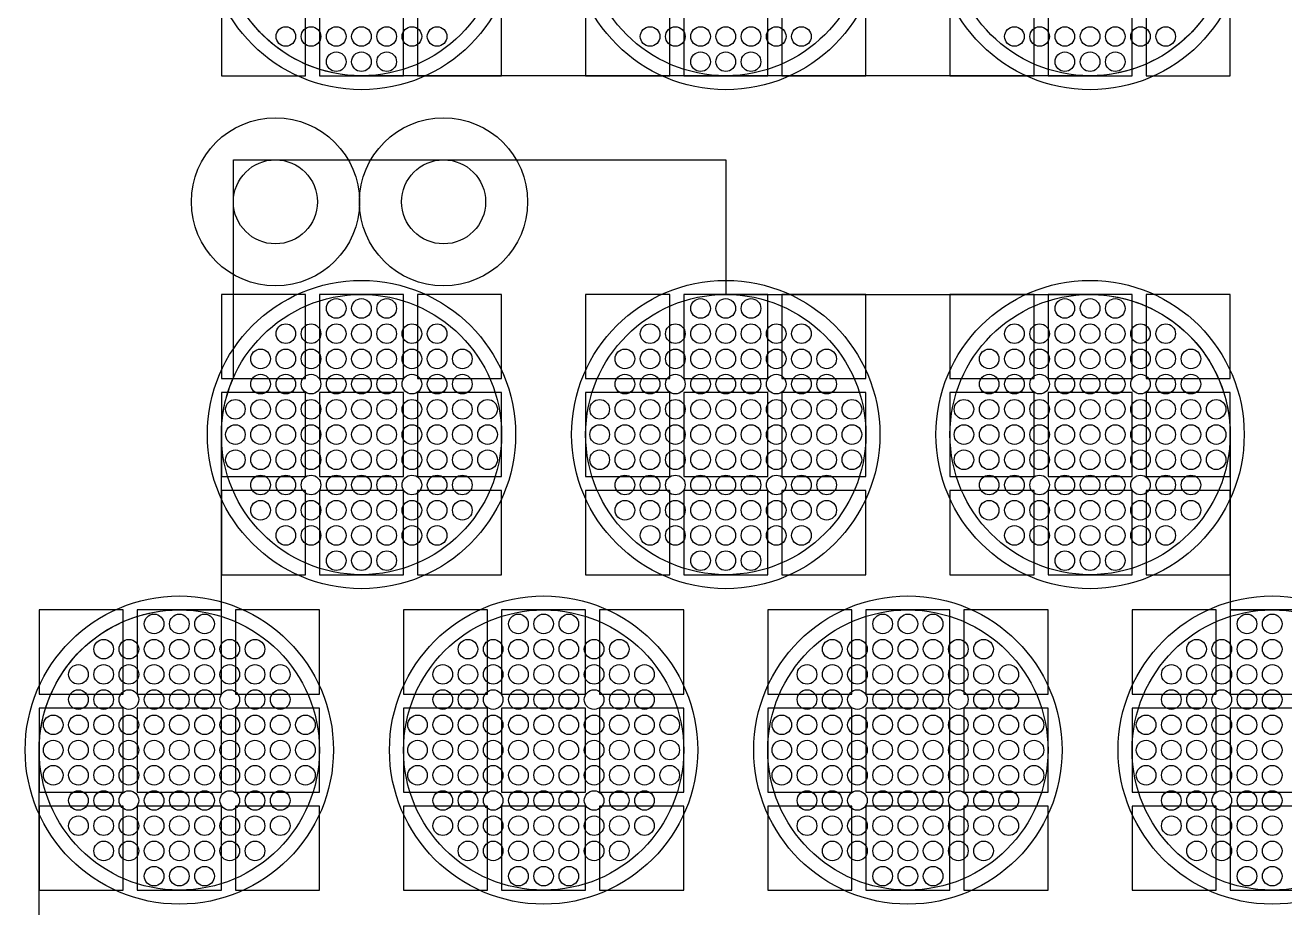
# Model space of a CAD drawing. Extents: x -49 to 54, y -38 to 38.
# Drawn here: x -43.314 to -38.819, y 14.701 to 17.851 of the extents above; entities that cross this region are included whole.
import ezdxf

# ---------------------------------------------------------------- set-up
doc = ezdxf.new("R2010")
doc.units = 0
for name, color, linetype in [('ADHESIVE_VIA_OPENINGS', 30, 'CONTINUOUS'), ('BACK_LAYER', 5, 'CONTINUOUS'), ('COND_LAYER_LOWER_ELECTRODE', 6, 'CONTINUOUS'), ('CONDUCTIVE_LAYER_BACK_LAYER', 2, 'CONTINUOUS'), ('EMITTER', 3, 'CONTINUOUS'), ('LOWER_ELECTRODE', 1, 'CONTINUOUS'), ('SUBSTRATE_VIA', 4, 'CONTINUOUS')]:
    doc.layers.add(name, color=color, linetype=linetype)

msp = doc.modelspace()

# ---------------------------------------------------------------- linework, layer by layer
at = {"layer": 'ADHESIVE_VIA_OPENINGS'}
for centre in [(-42.4209, 17.2204), (-41.8209, 17.2204)]:
    msp.add_circle(centre, 0.3, dxfattribs=at)
at = {"layer": 'BACK_LAYER'}
for points in [[(-42.6139, 17.6704), (-42.3139, 17.6704), (-42.3139, 17.9704), (-42.6139, 17.9704)], [(-42.2639, 17.6704), (-41.9639, 17.6704), (-41.9639, 17.9704), (-42.2639, 17.9704)], [(-41.9139, 17.6704), (-41.6139, 17.6704), (-41.6139, 17.9704), (-41.9139, 17.9704)], [(-41.3139, 17.6704), (-41.0139, 17.6704), (-41.0139, 17.9704), (-41.3139, 17.9704)], [(-40.9639, 17.6704), (-40.6639, 17.6704), (-40.6639, 17.9704), (-40.9639, 17.9704)], [(-40.6139, 17.6704), (-40.3139, 17.6704), (-40.3139, 17.9704), (-40.6139, 17.9704)], [(-40.0139, 17.6704), (-39.7139, 17.6704), (-39.7139, 17.9704), (-40.0139, 17.9704)], [(-39.6639, 17.6704), (-39.3639, 17.6704), (-39.3639, 17.9704), (-39.6639, 17.9704)], [(-39.3139, 17.6704), (-39.0139, 17.6704), (-39.0139, 17.9704), (-39.3139, 17.9704)], [(-42.6139, 16.59), (-42.3139, 16.59), (-42.3139, 16.89), (-42.6139, 16.89)], [(-42.2639, 16.59), (-41.9639, 16.59), (-41.9639, 16.89), (-42.2639, 16.89)], [(-41.9139, 16.59), (-41.6139, 16.59), (-41.6139, 16.89), (-41.9139, 16.89)], [(-41.3139, 16.59), (-41.0139, 16.59), (-41.0139, 16.89), (-41.3139, 16.89)], [(-40.9639, 16.59), (-40.6639, 16.59), (-40.6639, 16.89), (-40.9639, 16.89)], [(-40.6139, 16.59), (-40.3139, 16.59), (-40.3139, 16.89), (-40.6139, 16.89)], [(-40.0139, 16.59), (-39.7139, 16.59), (-39.7139, 16.89), (-40.0139, 16.89)], [(-39.6639, 16.59), (-39.3639, 16.59), (-39.3639, 16.89), (-39.6639, 16.89)], [(-39.3139, 16.59), (-39.0139, 16.59), (-39.0139, 16.89), (-39.3139, 16.89)], [(-42.6139, 16.24), (-42.3139, 16.24), (-42.3139, 16.54), (-42.6139, 16.54)], [(-42.2639, 16.24), (-41.9639, 16.24), (-41.9639, 16.54), (-42.2639, 16.54)], [(-41.9139, 16.24), (-41.6139, 16.24), (-41.6139, 16.54), (-41.9139, 16.54)], [(-41.3139, 16.24), (-41.0139, 16.24), (-41.0139, 16.54), (-41.3139, 16.54)], [(-40.9639, 16.24), (-40.6639, 16.24), (-40.6639, 16.54), (-40.9639, 16.54)], [(-40.6139, 16.24), (-40.3139, 16.24), (-40.3139, 16.54), (-40.6139, 16.54)], [(-40.0139, 16.24), (-39.7139, 16.24), (-39.7139, 16.54), (-40.0139, 16.54)], [(-39.6639, 16.24), (-39.3639, 16.24), (-39.3639, 16.54), (-39.6639, 16.54)], [(-39.3139, 16.24), (-39.0139, 16.24), (-39.0139, 16.54), (-39.3139, 16.54)], [(-42.6139, 15.89), (-42.3139, 15.89), (-42.3139, 16.19), (-42.6139, 16.19)], [(-42.2639, 15.89), (-41.9639, 15.89), (-41.9639, 16.19), (-42.2639, 16.19)], [(-41.9139, 15.89), (-41.6139, 15.89), (-41.6139, 16.19), (-41.9139, 16.19)], [(-41.3139, 15.89), (-41.0139, 15.89), (-41.0139, 16.19), (-41.3139, 16.19)], [(-40.9639, 15.89), (-40.6639, 15.89), (-40.6639, 16.19), (-40.9639, 16.19)], [(-40.6139, 15.89), (-40.3139, 15.89), (-40.3139, 16.19), (-40.6139, 16.19)], [(-40.0139, 15.89), (-39.7139, 15.89), (-39.7139, 16.19), (-40.0139, 16.19)], [(-39.6639, 15.89), (-39.3639, 15.89), (-39.3639, 16.19), (-39.6639, 16.19)], [(-39.3139, 15.89), (-39.0139, 15.89), (-39.0139, 16.19), (-39.3139, 16.19)], [(-43.2639, 15.4642), (-42.9639, 15.4642), (-42.9639, 15.7642), (-43.2639, 15.7642)], [(-42.9139, 15.4642), (-42.6139, 15.4642), (-42.6139, 15.7642), (-42.9139, 15.7642)], [(-42.5639, 15.4642), (-42.2639, 15.4642), (-42.2639, 15.7642), (-42.5639, 15.7642)], [(-41.9639, 15.4642), (-41.6639, 15.4642), (-41.6639, 15.7642), (-41.9639, 15.7642)], [(-41.6139, 15.4642), (-41.3139, 15.4642), (-41.3139, 15.7642), (-41.6139, 15.7642)], [(-41.2639, 15.4642), (-40.9639, 15.4642), (-40.9639, 15.7642), (-41.2639, 15.7642)], [(-40.6639, 15.4642), (-40.3639, 15.4642), (-40.3639, 15.7642), (-40.6639, 15.7642)], [(-40.3139, 15.4642), (-40.0139, 15.4642), (-40.0139, 15.7642), (-40.3139, 15.7642)], [(-39.9639, 15.4642), (-39.6639, 15.4642), (-39.6639, 15.7642), (-39.9639, 15.7642)], [(-39.3639, 15.4642), (-39.0639, 15.4642), (-39.0639, 15.7642), (-39.3639, 15.7642)], [(-39.0139, 15.4642), (-38.7139, 15.4642), (-38.7139, 15.7642), (-39.0139, 15.7642)], [(-43.2639, 15.1142), (-42.9639, 15.1142), (-42.9639, 15.4142), (-43.2639, 15.4142)], [(-42.9139, 15.1142), (-42.6139, 15.1142), (-42.6139, 15.4142), (-42.9139, 15.4142)], [(-42.5639, 15.1142), (-42.2639, 15.1142), (-42.2639, 15.4142), (-42.5639, 15.4142)], [(-41.9639, 15.1142), (-41.6639, 15.1142), (-41.6639, 15.4142), (-41.9639, 15.4142)], [(-41.6139, 15.1142), (-41.3139, 15.1142), (-41.3139, 15.4142), (-41.6139, 15.4142)], [(-41.2639, 15.1142), (-40.9639, 15.1142), (-40.9639, 15.4142), (-41.2639, 15.4142)], [(-40.6639, 15.1142), (-40.3639, 15.1142), (-40.3639, 15.4142), (-40.6639, 15.4142)], [(-40.3139, 15.1142), (-40.0139, 15.1142), (-40.0139, 15.4142), (-40.3139, 15.4142)], [(-39.9639, 15.1142), (-39.6639, 15.1142), (-39.6639, 15.4142), (-39.9639, 15.4142)], [(-39.3639, 15.1142), (-39.0639, 15.1142), (-39.0639, 15.4142), (-39.3639, 15.4142)], [(-39.0139, 15.1142), (-38.7139, 15.1142), (-38.7139, 15.4142), (-39.0139, 15.4142)], [(-43.2639, 14.7642), (-42.9639, 14.7642), (-42.9639, 15.0642), (-43.2639, 15.0642)], [(-42.9139, 14.7642), (-42.6139, 14.7642), (-42.6139, 15.0642), (-42.9139, 15.0642)], [(-42.5639, 14.7642), (-42.2639, 14.7642), (-42.2639, 15.0642), (-42.5639, 15.0642)], [(-41.9639, 14.7642), (-41.6639, 14.7642), (-41.6639, 15.0642), (-41.9639, 15.0642)], [(-41.6139, 14.7642), (-41.3139, 14.7642), (-41.3139, 15.0642), (-41.6139, 15.0642)], [(-41.2639, 14.7642), (-40.9639, 14.7642), (-40.9639, 15.0642), (-41.2639, 15.0642)], [(-40.6639, 14.7642), (-40.3639, 14.7642), (-40.3639, 15.0642), (-40.6639, 15.0642)], [(-40.3139, 14.7642), (-40.0139, 14.7642), (-40.0139, 15.0642), (-40.3139, 15.0642)], [(-39.9639, 14.7642), (-39.6639, 14.7642), (-39.6639, 15.0642), (-39.9639, 15.0642)], [(-39.3639, 14.7642), (-39.0639, 14.7642), (-39.0639, 15.0642), (-39.3639, 15.0642)], [(-39.0139, 14.7642), (-38.7139, 14.7642), (-38.7139, 15.0642), (-39.0139, 15.0642)]]:
    msp.add_lwpolyline(points, close=True, dxfattribs=at)
at = {"layer": 'COND_LAYER_LOWER_ELECTRODE'}
for centre in [(-42.1139, 18.1704), (-40.8139, 18.1704), (-39.5139, 18.1704), (-42.1139, 16.39), (-40.8139, 16.39), (-39.5139, 16.39), (-42.7639, 15.2642), (-41.4639, 15.2642), (-40.1639, 15.2642), (-38.8639, 15.2642)]:
    msp.add_circle(centre, 0.55, dxfattribs=at)
at = {"layer": 'CONDUCTIVE_LAYER_BACK_LAYER'}
for points in [[(-39.1239, 17.8576), (-39.1367, 17.8423), (-39.15, 17.8276), (-39.1639, 17.8134), (-39.1784, 17.7997), (-39.1934, 17.7867), (-39.2089, 17.7742), (-39.2249, 17.7624), (-39.2413, 17.7513), (-39.2582, 17.7408), (-39.2755, 17.7309), (-39.2932, 17.7218), (-39.3112, 17.7134), (-39.3295, 17.7057), (-39.3481, 17.6987), (-39.367, 17.6925), (-39.3861, 17.687), (-39.4054, 17.6823), (-39.4249, 17.6784), (-39.4446, 17.6752), (-39.4643, 17.6729), (-39.4841, 17.6713), (-39.504, 17.6705), (-42.1239, 17.6705), (-42.1437, 17.6713), (-42.1636, 17.6729), (-42.1833, 17.6752), (-42.2029, 17.6784), (-42.2224, 17.6823), (-42.2417, 17.687), (-42.2609, 17.6925), (-42.2797, 17.6987), (-42.2984, 17.7057), (-42.3167, 17.7134), (-42.3347, 17.7218), (-42.3524, 17.7309), (-42.3697, 17.7408), (-42.3865, 17.7513), (-42.403, 17.7624), (-42.419, 17.7742), (-42.4345, 17.7867), (-42.4495, 17.7997), (-42.464, 17.8134), (-42.4779, 17.8276), (-42.4912, 17.8423), (-42.504, 17.8576)], [(-43.2639, 14.6383), (-43.2639, 15.2642), (-43.2635, 15.2841), (-43.2624, 15.3039), (-43.2604, 15.3237), (-43.2576, 15.3434), (-43.2541, 15.363), (-43.2498, 15.3824), (-43.2447, 15.4016), (-43.2388, 15.4206), (-43.2323, 15.4394), (-43.2249, 15.4578), (-43.2169, 15.476), (-43.2081, 15.4938), (-43.1986, 15.5113), (-43.1884, 15.5284), (-43.1776, 15.5451), (-43.1661, 15.5613), (-43.154, 15.577), (-43.1412, 15.5923), (-43.1279, 15.607), (-43.114, 15.6212), (-43.0995, 15.6349), (-43.0845, 15.6479), (-43.069, 15.6604), (-43.053, 15.6722), (-43.0365, 15.6834), (-43.0197, 15.6939), (-43.0024, 15.7037), (-42.9847, 15.7128), (-42.9667, 15.7212), (-42.9484, 15.7289), (-42.9297, 15.7359), (-42.9109, 15.7421), (-42.8917, 15.7476), (-42.8724, 15.7523), (-42.8529, 15.7562), (-42.8333, 15.7594), (-42.8136, 15.7617), (-42.7937, 15.7633), (-42.7739, 15.7641), (-42.6139, 15.7641), (-42.6139, 16.39), (-42.6135, 16.4099), (-42.6124, 16.4298), (-42.6104, 16.4495), (-42.6076, 16.4692), (-42.6041, 16.4888), (-42.5998, 16.5082), (-42.5947, 16.5274), (-42.5888, 16.5464), (-42.5823, 16.5652), (-42.5749, 16.5837), (-42.5709, 16.5928), (-42.5709, 17.3704), (-40.8139, 17.3704), (-40.8139, 16.8899), (-39.504, 16.8899), (-39.4841, 16.8891), (-39.4643, 16.8876), (-39.4446, 16.8852), (-39.4249, 16.882), (-39.4054, 16.8781), (-39.3861, 16.8734), (-39.367, 16.868), (-39.3481, 16.8617), (-39.3295, 16.8548), (-39.3112, 16.8471), (-39.2932, 16.8386), (-39.2755, 16.8295), (-39.2582, 16.8197), (-39.2413, 16.8092), (-39.2249, 16.798), (-39.2089, 16.7862), (-39.1934, 16.7738), (-39.1784, 16.7607), (-39.1639, 16.7471), (-39.15, 16.7329), (-39.1367, 16.7181), (-39.1239, 16.7029), (-39.1118, 16.6871), (-39.1003, 16.6709), (-39.0894, 16.6542), (-39.0793, 16.6372), (-39.0698, 16.6197), (-39.061, 16.6018), (-39.053, 16.5837), (-39.0456, 16.5652), (-39.039, 16.5464), (-39.0332, 16.5274), (-39.0281, 16.5082), (-39.0238, 16.4888), (-39.0203, 16.4692), (-39.0175, 16.4495), (-39.0155, 16.4298), (-39.0143, 16.4099), (-39.0139, 16.39), (-39.0139, 15.7641), (-38.854, 15.7641), (-38.8341, 15.7633), (-38.8143, 15.7617)]]:
    msp.add_lwpolyline(points, dxfattribs=at)
at = {"layer": 'EMITTER'}
for centre in [(-42.1139, 18.1704), (-40.8139, 18.1704), (-39.5139, 18.1704), (-42.1139, 16.39), (-40.8139, 16.39), (-39.5139, 16.39), (-42.7639, 15.2642), (-41.4639, 15.2642), (-40.1639, 15.2642), (-38.8639, 15.2642)]:
    msp.add_circle(centre, 0.5, dxfattribs=at)
at = {"layer": 'LOWER_ELECTRODE'}
for centre in [(-42.3839, 17.8104), (-42.2939, 17.8104), (-42.2039, 17.8104), (-42.1139, 17.8104), (-42.0239, 17.8104), (-41.9339, 17.8104), (-41.8439, 17.8104), (-41.0839, 17.8104), (-40.9939, 17.8104), (-40.9039, 17.8104), (-40.8139, 17.8104), (-40.7239, 17.8104), (-40.6339, 17.8104), (-40.5439, 17.8104), (-39.7839, 17.8104), (-39.6939, 17.8104), (-39.6039, 17.8104), (-39.5139, 17.8104), (-39.4239, 17.8104), (-39.3339, 17.8104), (-39.2439, 17.8104), (-42.2039, 17.7204), (-42.1139, 17.7204), (-42.0239, 17.7204), (-40.9039, 17.7204), (-40.8139, 17.7204), (-40.7239, 17.7204), (-39.6039, 17.7204), (-39.5139, 17.7204), (-39.4239, 17.7204), (-42.2039, 16.84), (-42.1139, 16.84), (-42.0239, 16.84), (-40.9039, 16.84), (-40.8139, 16.84), (-40.7239, 16.84), (-39.6039, 16.84), (-39.5139, 16.84), (-39.4239, 16.84), (-42.3839, 16.75), (-42.2939, 16.75), (-42.2039, 16.75), (-42.1139, 16.75), (-42.0239, 16.75), (-41.9339, 16.75), (-41.8439, 16.75), (-41.0839, 16.75), (-40.9939, 16.75), (-40.9039, 16.75), (-40.8139, 16.75), (-40.7239, 16.75), (-40.6339, 16.75), (-40.5439, 16.75), (-39.7839, 16.75), (-39.6939, 16.75), (-39.6039, 16.75), (-39.5139, 16.75), (-39.4239, 16.75), (-39.3339, 16.75), (-39.2439, 16.75), (-42.4739, 16.66), (-42.3839, 16.66), (-42.2939, 16.66), (-42.2039, 16.66), (-42.1139, 16.66), (-42.0239, 16.66), (-41.9339, 16.66), (-41.8439, 16.66), (-41.7539, 16.66), (-41.1739, 16.66), (-41.0839, 16.66), (-40.9939, 16.66), (-40.9039, 16.66), (-40.8139, 16.66), (-40.7239, 16.66), (-40.6339, 16.66), (-40.5439, 16.66), (-40.4539, 16.66), (-39.8739, 16.66), (-39.7839, 16.66), (-39.6939, 16.66), (-39.6039, 16.66), (-39.5139, 16.66), (-39.4239, 16.66), (-39.3339, 16.66), (-39.2439, 16.66), (-39.1539, 16.66), (-42.4739, 16.57), (-42.3839, 16.57), (-42.2939, 16.57), (-42.2039, 16.57), (-42.1139, 16.57), (-42.0239, 16.57), (-41.9339, 16.57), (-41.8439, 16.57), (-41.7539, 16.57), (-41.1739, 16.57), (-41.0839, 16.57), (-40.9939, 16.57), (-40.9039, 16.57), (-40.8139, 16.57), (-40.7239, 16.57), (-40.6339, 16.57), (-40.5439, 16.57), (-40.4539, 16.57), (-39.8739, 16.57), (-39.7839, 16.57), (-39.6939, 16.57), (-39.6039, 16.57), (-39.5139, 16.57), (-39.4239, 16.57), (-39.3339, 16.57), (-39.2439, 16.57), (-39.1539, 16.57), (-42.5639, 16.48), (-42.4739, 16.48), (-42.3839, 16.48), (-42.2939, 16.48), (-42.2039, 16.48), (-42.1139, 16.48), (-42.0239, 16.48), (-41.9339, 16.48), (-41.8439, 16.48), (-41.7539, 16.48), (-41.6639, 16.48), (-41.2639, 16.48), (-41.1739, 16.48), (-41.0839, 16.48), (-40.9939, 16.48), (-40.9039, 16.48), (-40.8139, 16.48), (-40.7239, 16.48), (-40.6339, 16.48), (-40.5439, 16.48), (-40.4539, 16.48), (-40.3639, 16.48), (-39.9639, 16.48), (-39.8739, 16.48), (-39.7839, 16.48), (-39.6939, 16.48), (-39.6039, 16.48), (-39.5139, 16.48), (-39.4239, 16.48), (-39.3339, 16.48), (-39.2439, 16.48), (-39.1539, 16.48), (-39.0639, 16.48), (-42.5639, 16.39), (-42.4739, 16.39), (-42.3839, 16.39), (-42.2939, 16.39), (-42.2039, 16.39), (-42.1139, 16.39), (-42.0239, 16.39), (-41.9339, 16.39), (-41.8439, 16.39), (-41.7539, 16.39), (-41.6639, 16.39), (-41.2639, 16.39), (-41.1739, 16.39), (-41.0839, 16.39), (-40.9939, 16.39), (-40.9039, 16.39), (-40.8139, 16.39), (-40.7239, 16.39), (-40.6339, 16.39), (-40.5439, 16.39), (-40.4539, 16.39), (-40.3639, 16.39), (-39.9639, 16.39), (-39.8739, 16.39), (-39.7839, 16.39), (-39.6939, 16.39), (-39.6039, 16.39), (-39.5139, 16.39), (-39.4239, 16.39), (-39.3339, 16.39), (-39.2439, 16.39), (-39.1539, 16.39), (-39.0639, 16.39), (-42.5639, 16.3), (-42.4739, 16.3), (-42.3839, 16.3), (-42.2939, 16.3), (-42.2039, 16.3), (-42.1139, 16.3), (-42.0239, 16.3), (-41.9339, 16.3), (-41.8439, 16.3), (-41.7539, 16.3), (-41.6639, 16.3), (-41.2639, 16.3), (-41.1739, 16.3), (-41.0839, 16.3), (-40.9939, 16.3), (-40.9039, 16.3), (-40.8139, 16.3), (-40.7239, 16.3), (-40.6339, 16.3), (-40.5439, 16.3), (-40.4539, 16.3), (-40.3639, 16.3), (-39.9639, 16.3), (-39.8739, 16.3), (-39.7839, 16.3), (-39.6939, 16.3), (-39.6039, 16.3), (-39.5139, 16.3), (-39.4239, 16.3), (-39.3339, 16.3), (-39.2439, 16.3), (-39.1539, 16.3), (-39.0639, 16.3), (-42.4739, 16.21), (-42.3839, 16.21), (-42.2939, 16.21), (-42.2039, 16.21), (-42.1139, 16.21), (-42.0239, 16.21), (-41.9339, 16.21), (-41.8439, 16.21), (-41.7539, 16.21), (-41.1739, 16.21), (-41.0839, 16.21), (-40.9939, 16.21), (-40.9039, 16.21), (-40.8139, 16.21), (-40.7239, 16.21), (-40.6339, 16.21), (-40.5439, 16.21), (-40.4539, 16.21), (-39.8739, 16.21), (-39.7839, 16.21), (-39.6939, 16.21), (-39.6039, 16.21), (-39.5139, 16.21), (-39.4239, 16.21), (-39.3339, 16.21), (-39.2439, 16.21), (-39.1539, 16.21), (-42.4739, 16.12), (-42.3839, 16.12), (-42.2939, 16.12), (-42.2039, 16.12), (-42.1139, 16.12), (-42.0239, 16.12), (-41.9339, 16.12), (-41.8439, 16.12), (-41.7539, 16.12), (-41.1739, 16.12), (-41.0839, 16.12), (-40.9939, 16.12), (-40.9039, 16.12), (-40.8139, 16.12), (-40.7239, 16.12), (-40.6339, 16.12), (-40.5439, 16.12), (-40.4539, 16.12), (-39.8739, 16.12), (-39.7839, 16.12), (-39.6939, 16.12), (-39.6039, 16.12), (-39.5139, 16.12), (-39.4239, 16.12), (-39.3339, 16.12), (-39.2439, 16.12), (-39.1539, 16.12), (-42.3839, 16.03), (-42.2939, 16.03), (-42.2039, 16.03), (-42.1139, 16.03), (-42.0239, 16.03), (-41.9339, 16.03), (-41.8439, 16.03), (-41.0839, 16.03), (-40.9939, 16.03), (-40.9039, 16.03), (-40.8139, 16.03), (-40.7239, 16.03), (-40.6339, 16.03), (-40.5439, 16.03), (-39.7839, 16.03), (-39.6939, 16.03), (-39.6039, 16.03), (-39.5139, 16.03), (-39.4239, 16.03), (-39.3339, 16.03), (-39.2439, 16.03), (-42.2039, 15.94), (-42.1139, 15.94), (-42.0239, 15.94), (-40.9039, 15.94), (-40.8139, 15.94), (-40.7239, 15.94), (-39.6039, 15.94), (-39.5139, 15.94), (-39.4239, 15.94), (-42.8539, 15.7142), (-42.7639, 15.7142), (-42.6739, 15.7142), (-41.5539, 15.7142), (-41.4639, 15.7142), (-41.3739, 15.7142), (-40.2539, 15.7142), (-40.1639, 15.7142), (-40.0739, 15.7142), (-38.9539, 15.7142), (-38.8639, 15.7142), (-43.0339, 15.6242), (-42.9439, 15.6242), (-42.8539, 15.6242), (-42.7639, 15.6242), (-42.6739, 15.6242), (-42.5839, 15.6242), (-42.4939, 15.6242), (-41.7339, 15.6242), (-41.6439, 15.6242), (-41.5539, 15.6242), (-41.4639, 15.6242), (-41.3739, 15.6242), (-41.2839, 15.6242), (-41.1939, 15.6242), (-40.4339, 15.6242), (-40.3439, 15.6242), (-40.2539, 15.6242), (-40.1639, 15.6242), (-40.0739, 15.6242), (-39.9839, 15.6242), (-39.8939, 15.6242), (-39.1339, 15.6242), (-39.0439, 15.6242), (-38.9539, 15.6242), (-38.8639, 15.6242), (-43.1239, 15.5342), (-43.0339, 15.5342), (-42.9439, 15.5342), (-42.8539, 15.5342), (-42.7639, 15.5342), (-42.6739, 15.5342), (-42.5839, 15.5342), (-42.4939, 15.5342), (-42.4039, 15.5342), (-41.8239, 15.5342), (-41.7339, 15.5342), (-41.6439, 15.5342), (-41.5539, 15.5342), (-41.4639, 15.5342), (-41.3739, 15.5342), (-41.2839, 15.5342), (-41.1939, 15.5342), (-41.1039, 15.5342), (-40.5239, 15.5342), (-40.4339, 15.5342), (-40.3439, 15.5342), (-40.2539, 15.5342), (-40.1639, 15.5342), (-40.0739, 15.5342), (-39.9839, 15.5342), (-39.8939, 15.5342), (-39.8039, 15.5342), (-39.2239, 15.5342), (-39.1339, 15.5342), (-39.0439, 15.5342), (-38.9539, 15.5342), (-38.8639, 15.5342), (-43.1239, 15.4442), (-43.0339, 15.4442), (-42.9439, 15.4442), (-42.8539, 15.4442), (-42.7639, 15.4442), (-42.6739, 15.4442), (-42.5839, 15.4442), (-42.4939, 15.4442), (-42.4039, 15.4442), (-41.8239, 15.4442), (-41.7339, 15.4442), (-41.6439, 15.4442), (-41.5539, 15.4442), (-41.4639, 15.4442), (-41.3739, 15.4442), (-41.2839, 15.4442), (-41.1939, 15.4442), (-41.1039, 15.4442), (-40.5239, 15.4442), (-40.4339, 15.4442), (-40.3439, 15.4442), (-40.2539, 15.4442), (-40.1639, 15.4442), (-40.0739, 15.4442), (-39.9839, 15.4442), (-39.8939, 15.4442), (-39.8039, 15.4442), (-39.2239, 15.4442), (-39.1339, 15.4442), (-39.0439, 15.4442), (-38.9539, 15.4442), (-38.8639, 15.4442), (-43.2139, 15.3542), (-43.1239, 15.3542), (-43.0339, 15.3542), (-42.9439, 15.3542), (-42.8539, 15.3542), (-42.7639, 15.3542), (-42.6739, 15.3542), (-42.5839, 15.3542), (-42.4939, 15.3542), (-42.4039, 15.3542), (-42.3139, 15.3542), (-41.9139, 15.3542), (-41.8239, 15.3542), (-41.7339, 15.3542), (-41.6439, 15.3542), (-41.5539, 15.3542), (-41.4639, 15.3542), (-41.3739, 15.3542), (-41.2839, 15.3542), (-41.1939, 15.3542), (-41.1039, 15.3542), (-41.0139, 15.3542), (-40.6139, 15.3542), (-40.5239, 15.3542), (-40.4339, 15.3542), (-40.3439, 15.3542), (-40.2539, 15.3542), (-40.1639, 15.3542), (-40.0739, 15.3542), (-39.9839, 15.3542), (-39.8939, 15.3542), (-39.8039, 15.3542), (-39.7139, 15.3542), (-39.3139, 15.3542), (-39.2239, 15.3542), (-39.1339, 15.3542), (-39.0439, 15.3542), (-38.9539, 15.3542), (-38.8639, 15.3542), (-43.2139, 15.2642), (-43.1239, 15.2642), (-43.0339, 15.2642), (-42.9439, 15.2642), (-42.8539, 15.2642), (-42.7639, 15.2642), (-42.6739, 15.2642), (-42.5839, 15.2642), (-42.4939, 15.2642), (-42.4039, 15.2642), (-42.3139, 15.2642), (-41.9139, 15.2642), (-41.8239, 15.2642), (-41.7339, 15.2642), (-41.6439, 15.2642), (-41.5539, 15.2642), (-41.4639, 15.2642), (-41.3739, 15.2642), (-41.2839, 15.2642), (-41.1939, 15.2642), (-41.1039, 15.2642), (-41.0139, 15.2642), (-40.6139, 15.2642), (-40.5239, 15.2642), (-40.4339, 15.2642), (-40.3439, 15.2642), (-40.2539, 15.2642), (-40.1639, 15.2642), (-40.0739, 15.2642), (-39.9839, 15.2642), (-39.8939, 15.2642), (-39.8039, 15.2642), (-39.7139, 15.2642), (-39.3139, 15.2642), (-39.2239, 15.2642), (-39.1339, 15.2642), (-39.0439, 15.2642), (-38.9539, 15.2642), (-38.8639, 15.2642), (-43.2139, 15.1742), (-43.1239, 15.1742), (-43.0339, 15.1742), (-42.9439, 15.1742), (-42.8539, 15.1742), (-42.7639, 15.1742), (-42.6739, 15.1742), (-42.5839, 15.1742), (-42.4939, 15.1742), (-42.4039, 15.1742), (-42.3139, 15.1742), (-41.9139, 15.1742), (-41.8239, 15.1742), (-41.7339, 15.1742), (-41.6439, 15.1742), (-41.5539, 15.1742), (-41.4639, 15.1742), (-41.3739, 15.1742), (-41.2839, 15.1742), (-41.1939, 15.1742), (-41.1039, 15.1742), (-41.0139, 15.1742), (-40.6139, 15.1742), (-40.5239, 15.1742), (-40.4339, 15.1742), (-40.3439, 15.1742), (-40.2539, 15.1742), (-40.1639, 15.1742), (-40.0739, 15.1742), (-39.9839, 15.1742), (-39.8939, 15.1742), (-39.8039, 15.1742), (-39.7139, 15.1742), (-39.3139, 15.1742), (-39.2239, 15.1742), (-39.1339, 15.1742), (-39.0439, 15.1742), (-38.9539, 15.1742), (-38.8639, 15.1742), (-43.1239, 15.0842), (-43.0339, 15.0842), (-42.9439, 15.0842), (-42.8539, 15.0842), (-42.7639, 15.0842), (-42.6739, 15.0842), (-42.5839, 15.0842), (-42.4939, 15.0842), (-42.4039, 15.0842), (-41.8239, 15.0842), (-41.7339, 15.0842), (-41.6439, 15.0842), (-41.5539, 15.0842), (-41.4639, 15.0842), (-41.3739, 15.0842), (-41.2839, 15.0842), (-41.1939, 15.0842), (-41.1039, 15.0842), (-40.5239, 15.0842), (-40.4339, 15.0842), (-40.3439, 15.0842), (-40.2539, 15.0842), (-40.1639, 15.0842), (-40.0739, 15.0842), (-39.9839, 15.0842), (-39.8939, 15.0842), (-39.8039, 15.0842), (-39.2239, 15.0842), (-39.1339, 15.0842), (-39.0439, 15.0842), (-38.9539, 15.0842), (-38.8639, 15.0842), (-43.1239, 14.9942), (-43.0339, 14.9942), (-42.9439, 14.9942), (-42.8539, 14.9942), (-42.7639, 14.9942), (-42.6739, 14.9942), (-42.5839, 14.9942), (-42.4939, 14.9942), (-42.4039, 14.9942), (-41.8239, 14.9942), (-41.7339, 14.9942), (-41.6439, 14.9942), (-41.5539, 14.9942), (-41.4639, 14.9942), (-41.3739, 14.9942), (-41.2839, 14.9942), (-41.1939, 14.9942), (-41.1039, 14.9942), (-40.5239, 14.9942), (-40.4339, 14.9942), (-40.3439, 14.9942), (-40.2539, 14.9942), (-40.1639, 14.9942), (-40.0739, 14.9942), (-39.9839, 14.9942), (-39.8939, 14.9942), (-39.8039, 14.9942), (-39.2239, 14.9942), (-39.1339, 14.9942), (-39.0439, 14.9942), (-38.9539, 14.9942), (-38.8639, 14.9942), (-43.0339, 14.9042), (-42.9439, 14.9042), (-42.8539, 14.9042), (-42.7639, 14.9042), (-42.6739, 14.9042), (-42.5839, 14.9042), (-42.4939, 14.9042), (-41.7339, 14.9042), (-41.6439, 14.9042), (-41.5539, 14.9042), (-41.4639, 14.9042), (-41.3739, 14.9042), (-41.2839, 14.9042), (-41.1939, 14.9042), (-40.4339, 14.9042), (-40.3439, 14.9042), (-40.2539, 14.9042), (-40.1639, 14.9042), (-40.0739, 14.9042), (-39.9839, 14.9042), (-39.8939, 14.9042), (-39.1339, 14.9042), (-39.0439, 14.9042), (-38.9539, 14.9042), (-38.8639, 14.9042), (-42.8539, 14.8142), (-42.7639, 14.8142), (-42.6739, 14.8142), (-41.5539, 14.8142), (-41.4639, 14.8142), (-41.3739, 14.8142), (-40.2539, 14.8142), (-40.1639, 14.8142), (-40.0739, 14.8142), (-38.9539, 14.8142), (-38.8639, 14.8142)]:
    msp.add_circle(centre, 0.035, dxfattribs=at)
at = {"layer": 'SUBSTRATE_VIA'}
for centre in [(-42.4209, 17.2204), (-41.8209, 17.2204)]:
    msp.add_circle(centre, 0.15, dxfattribs=at)

doc.saveas('drawing.dxf')
